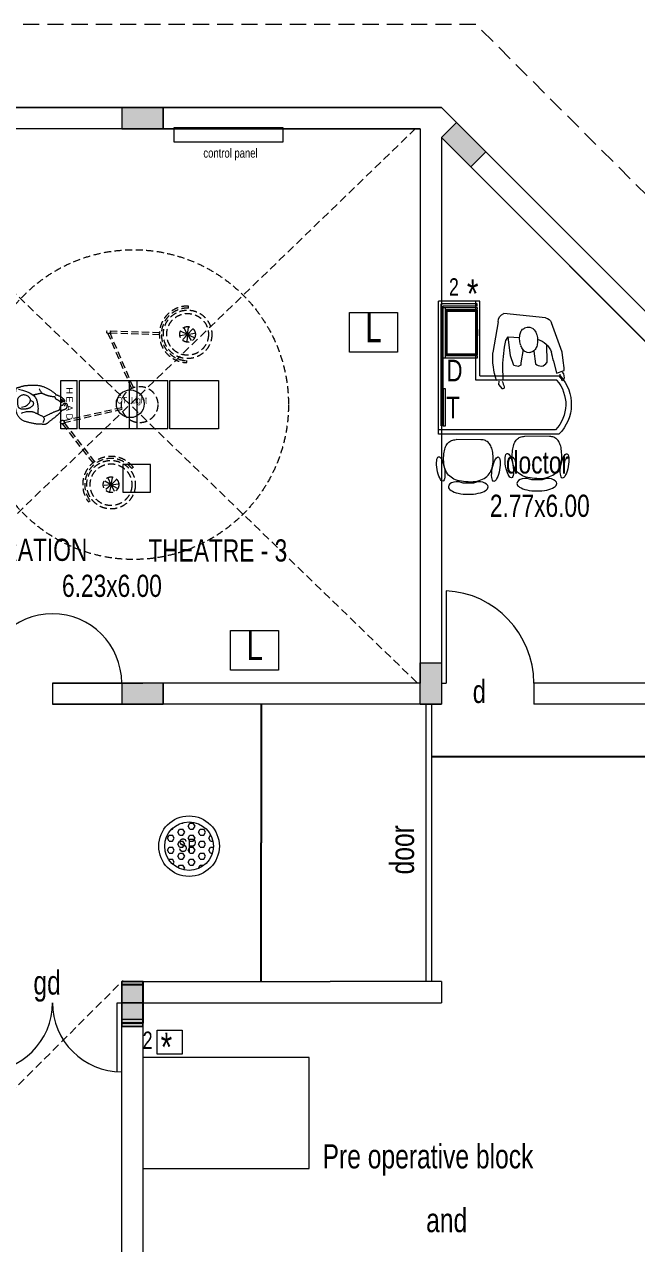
# Model space of a CAD drawing. Header units: metres. Extents: x 191982 to 427160, y -8904 to 80370.
# Drawn here: x 345496 to 352123, y 55204 to 68402 of the extents above; entities that cross this region are included whole.
import ezdxf

# ---------------------------------------------------------------- set-up
doc = ezdxf.new("R2010")
doc.units = ezdxf.units.M
doc.header["$LTSCALE"] = 700
doc.header["$MEASUREMENT"] = 0
doc.header["$PDMODE"] = 32
for name, pattern in [('ACAD_ISO03W100', [30, 12, -18]), ('DASHED2', [0.375, 0.25, -0.125]), ('HIDDEN2', [0.1875, 0.125, -0.0625])]:
    doc.linetypes.add(name, pattern=pattern)
doc.layers.get('0').update_dxf_attribs({"lineweight": 9})
doc.layers.get('Defpoints').update_dxf_attribs({"lineweight": 9})
for name, color, linetype, lineweight in [('elevations', 22, 'Continuous', 9), ('EQUIPMENT', 7, 'Continuous', 9), ('fur1', 7, 'Continuous', 9), ('FURNITURE', 7, 'Continuous', 9), ('MAIN GATE', 7, 'Continuous', 9), ('NEW PLANS', 7, 'Continuous', 9), ('PLAN', 7, 'Continuous', 9), ('TEXT', 7, 'Continuous', 9)]:
    doc.layers.add(name, color=color, linetype=linetype, lineweight=lineweight)
doc.styles.get("Standard").update_dxf_attribs({"font": 'swisscl.ttf'})
doc.dimstyles.get("Standard").update_dxf_attribs({"dimtxt": 0.23, "dimasz": 0.23, "dimexe": 0.05, "dimexo": 0.05, "dimgap": 0.06, "dimtad": 0, "dimzin": 0, "dimdsep": 46, "dimtxsty": 'Standard', "dimcen": 0, "dimse1": 1, "dimse2": 1, "dimadec": 0, "dimazin": 0, "dimtfac": 1, "dimtofl": 0, "dimtmove": 2, "dimatfit": 0, "dimfxl": 0.18, "dimtolj": 1, "dimtzin": 0, "dimarcsym": 0})

# ---------------------------------------------------------------- blocks, each defined once
blk = doc.blocks.new('*D59')
at = {"layer": 'Defpoints', "color": 0, "transparency": 16777216}
for p in [(349902, 60518), (356010, 60518), (356010, 60477)]:
    blk.add_point(p, dxfattribs=at)
at = {"layer": 'NEW PLANS', "color": 0, "lineweight": -2, "transparency": 16777216}
for p, q in [((349903, 60477), (352956, 60477)), ((356010, 60477), (352957, 60477))]:
    blk.add_line(p, q, dxfattribs=at)
at = {"layer": 'NEW PLANS', "color": 0, "transparency": 16777216}
for points in [[(349903, 60477), (349903, 60477), (349902, 60477)], [(356010, 60477), (356010, 60477), (356010, 60477)]]:
    blk.add_solid(points, dxfattribs=at)
at = {"layer": 'NEW PLANS', "color": 0, "transparency": 16777216, "insert": (352956, 60477), "char_height": 0.23, "attachment_point": 5}
blk.add_mtext('\\A1;6107.47', dxfattribs=at)
blk = doc.blocks.new('*D63')
at = {"layer": 'Defpoints', "color": 0, "transparency": 16777216}
for p in [(347891, 61042), (348058, 61042), (347891, 58042)]:
    blk.add_point(p, dxfattribs=at)
at = {"layer": 'NEW PLANS', "color": 0, "lineweight": -2, "transparency": 16777216}
for p, q in [((348058, 61041), (348058, 59542)), ((348058, 58042), (348058, 59541))]:
    blk.add_line(p, q, dxfattribs=at)
at = {"layer": 'NEW PLANS', "color": 0, "transparency": 16777216}
for points in [[(348058, 61041), (348058, 61041), (348058, 61042)], [(348058, 58042), (348058, 58042), (348058, 58042)]]:
    blk.add_solid(points, dxfattribs=at)
at = {"layer": 'NEW PLANS', "color": 0, "transparency": 16777216, "insert": (348058, 59542), "char_height": 0.23, "attachment_point": 5, "rotation": 90}
blk.add_mtext('\\A1;3000.00', dxfattribs=at)
blk = doc.blocks.new('ws')
at = {"layer": 'FURNITURE'}
for p, q in [((668705, 47927), (667265, 47927)), ((667265, 47477), (667265, 47927)), ((668659, 46660), (668659, 47927)), ((668705, 46621), (668705, 47927)), ((667295, 47508), (667295, 47897)), ((668613, 47897), (667295, 47897)), ((667318, 47508), (667318, 47874)), ((668613, 47874), (667318, 47874)), ((667333, 47874), (667333, 47506)), ((667881, 47874), (667333, 47874)), ((667881, 47851), (667333, 47851)), ((667356, 47851), (667356, 47506)), ((667363, 47844), (667363, 47506)), ((667851, 47843), (667363, 47844)), ((667376, 47844), (667375, 47506)), ((667839, 47831), (667376, 47831)), ((667838, 47506), (667839, 47843)), ((667851, 47506), (667851, 47843)), ((667858, 47506), (667858, 47851)), ((667881, 47506), (667881, 47874)), ((668213, 47874), (668613, 47874)), ((668213, 47851), (668213, 47874)), ((668613, 47851), (668213, 47851)), ((668613, 47874), (668613, 47897)), ((668613, 47874), (668613, 47851)), ((668121, 47523), (667265, 47523)), ((667375, 47518), (667838, 47518)), ((668121, 46646), (668121, 47523)), ((668075, 47477), (667265, 47477)), ((667318, 47508), (667295, 47508)), ((667333, 47506), (667356, 47506)), ((667363, 47506), (667851, 47506)), ((667642, 47499), (667572, 47499)), ((667858, 47506), (667881, 47506)), ((668075, 47477), (668075, 46606)), ((668393, 46487), (668371, 46487))]:
    blk.add_line(p, q, dxfattribs=at)
at = {"layer": 'FURNITURE', "ltscale": 12}
for p, q in [((668773, 47783, 375), (668769, 47772, 375)), ((668778, 47793, 375), (668773, 47783, 375)), ((668783, 47803, 375), (668778, 47793, 375)), ((668790, 47812, 375), (668783, 47803, 375)), ((668798, 47821, 375), (668790, 47812, 375)), ((668807, 47828, 375), (668798, 47821, 375)), ((668818, 47836, 375), (668807, 47828, 375)), ((668829, 47842, 375), (668818, 47836, 375)), ((668841, 47848, 375), (668829, 47842, 375)), ((668854, 47853, 375), (668841, 47848, 375)), ((668869, 47857, 375), (668854, 47853, 375)), ((668884, 47861, 375), (668869, 47857, 375)), ((668901, 47864, 375), (668884, 47861, 375)), ((668919, 47867, 375), (668901, 47864, 375)), ((668938, 47868, 375), (668919, 47867, 375)), ((668957, 47870, 375), (668938, 47868, 375)), ((668978, 47870, 375), (668957, 47870, 375)), ((669002, 47869, 375), (668978, 47870, 375)), ((669024, 47868, 375), (669002, 47869, 375)), ((669045, 47864, 375), (669024, 47868, 375)), ((669065, 47860, 375), (669045, 47864, 375)), ((669084, 47854, 375), (669065, 47860, 375)), ((669101, 47847, 375), (669084, 47854, 375)), ((669118, 47838, 375), (669101, 47847, 375)), ((669133, 47828, 375), (669118, 47838, 375)), ((669147, 47817, 375), (669133, 47828, 375)), ((669160, 47804, 375), (669147, 47817, 375)), ((669171, 47790, 375), (669160, 47804, 375)), ((669182, 47775, 375), (669171, 47790, 375)), ((668765, 47748, 375), (668764, 47735, 375)), ((668766, 47467, 375), (668764, 47735, 375)), ((668766, 47760, 375), (668765, 47748, 375)), ((668769, 47772, 375), (668766, 47760, 375)), ((669191, 47758, 375), (669182, 47775, 375)), ((669199, 47740, 375), (669191, 47758, 375)), ((669205, 47720, 375), (669199, 47740, 375)), ((669211, 47700, 375), (669205, 47720, 375)), ((669215, 47678, 375), (669211, 47700, 375)), ((669218, 47654, 375), (669215, 47678, 375)), ((669220, 47629, 375), (669218, 47654, 375)), ((669236, 47547, 375), (669236, 47659, 375)), ((669216, 47529, 375), (669212, 47507, 375)), ((669219, 47552, 375), (669216, 47529, 375)), ((669221, 47577, 375), (669219, 47552, 375)), ((669221, 47603, 375), (669220, 47629, 375)), ((669221, 47603, 375), (669221, 47577, 375)), ((668767, 47454, 375), (668766, 47467, 375)), ((668768, 47441, 375), (668767, 47454, 375)), ((668771, 47429, 375), (668768, 47441, 375)), ((668775, 47418, 375), (668771, 47429, 375)), ((668780, 47408, 375), (668775, 47418, 375)), ((668786, 47398, 375), (668780, 47408, 375)), ((668793, 47389, 375), (668786, 47398, 375)), ((668801, 47381, 375), (668793, 47389, 375)), ((669149, 47389, 375), (669135, 47377, 375)), ((669162, 47402, 375), (669149, 47389, 375)), ((669173, 47416, 375), (669162, 47402, 375)), ((669183, 47431, 375), (669173, 47416, 375)), ((669192, 47448, 375), (669183, 47431, 375)), ((669200, 47466, 375), (669192, 47448, 375)), ((669207, 47486, 375), (669200, 47466, 375)), ((669212, 47507, 375), (669207, 47486, 375)), ((668810, 47373, 375), (668801, 47381, 375)), ((668820, 47366, 375), (668810, 47373, 375)), ((668831, 47360, 375), (668820, 47366, 375)), ((668844, 47354, 375), (668831, 47360, 375)), ((668857, 47349, 375), (668844, 47354, 375)), ((668872, 47345, 375), (668857, 47349, 375)), ((668887, 47342, 375), (668872, 47345, 375)), ((668904, 47339, 375), (668887, 47342, 375)), ((668922, 47336, 375), (668904, 47339, 375)), ((668940, 47335, 375), (668922, 47336, 375)), ((668960, 47334, 375), (668940, 47335, 375)), ((668981, 47334, 375), (668960, 47334, 375)), ((669005, 47334, 375), (668981, 47334, 375)), ((669027, 47337, 375), (669005, 47334, 375)), ((669048, 47340, 375), (669027, 47337, 375)), ((669068, 47345, 375), (669048, 47340, 375)), ((669087, 47351, 375), (669068, 47345, 375)), ((669104, 47358, 375), (669087, 47351, 375)), ((669120, 47367, 375), (669104, 47358, 375)), ((669135, 47377, 375), (669120, 47367, 375)), ((668848, 47119, 375), (668833, 47115, 375)), ((668865, 47122, 375), (668848, 47119, 375)), ((668883, 47124, 375), (668865, 47122, 375)), ((668901, 47126, 375), (668883, 47124, 375)), ((668921, 47127, 375), (668901, 47126, 375)), ((668942, 47128, 375), (668921, 47127, 375)), ((668966, 47127, 375), (668942, 47128, 375)), ((668988, 47125, 375), (668966, 47127, 375)), ((669009, 47122, 375), (668988, 47125, 375)), ((669029, 47117, 375), (669009, 47122, 375)), ((669048, 47112, 375), (669029, 47117, 375)), ((668729, 47006, 375), (668728, 46992, 375)), ((668730, 46724, 375), (668728, 46992, 375)), ((668730, 47018, 375), (668729, 47006, 375)), ((668733, 47030, 375), (668730, 47018, 375)), ((668737, 47041, 375), (668733, 47030, 375)), ((668742, 47051, 375), (668737, 47041, 375)), ((668747, 47061, 375), (668742, 47051, 375)), ((668754, 47070, 375), (668747, 47061, 375)), ((668762, 47078, 375), (668754, 47070, 375)), ((668771, 47086, 375), (668762, 47078, 375)), ((668782, 47093, 375), (668771, 47086, 375)), ((668793, 47100, 375), (668782, 47093, 375)), ((668805, 47105, 375), (668793, 47100, 375)), ((668818, 47111, 375), (668805, 47105, 375)), ((668833, 47115, 375), (668818, 47111, 375)), ((669065, 47104, 375), (669048, 47112, 375)), ((669082, 47096, 375), (669065, 47104, 375)), ((669097, 47086, 375), (669082, 47096, 375)), ((669111, 47074, 375), (669097, 47086, 375)), ((669124, 47062, 375), (669111, 47074, 375)), ((669135, 47048, 375), (669124, 47062, 375)), ((669145, 47032, 375), (669135, 47048, 375)), ((669155, 47016, 375), (669145, 47032, 375)), ((669163, 46997, 375), (669155, 47016, 375)), ((669169, 46978, 375), (669163, 46997, 375)), ((669175, 46957, 375), (669169, 46978, 375)), ((669179, 46935, 375), (669175, 46957, 375)), ((669182, 46912, 375), (669179, 46935, 375)), ((669184, 46887, 375), (669182, 46912, 375)), ((669185, 46861, 375), (669184, 46887, 375)), ((669185, 46861, 375), (669185, 46835, 375)), ((669200, 46805, 375), (669200, 46917, 375)), ((668731, 46711, 375), (668730, 46724, 375)), ((669164, 46724, 375), (669156, 46706, 375)), ((669171, 46743, 375), (669164, 46724, 375)), ((669176, 46764, 375), (669171, 46743, 375)), ((669180, 46786, 375), (669176, 46764, 375)), ((669183, 46810, 375), (669180, 46786, 375)), ((669185, 46835, 375), (669183, 46810, 375)), ((668732, 46699, 375), (668731, 46711, 375)), ((668735, 46687, 375), (668732, 46699, 375)), ((668739, 46676, 375), (668735, 46687, 375)), ((668744, 46666, 375), (668739, 46676, 375)), ((668750, 46656, 375), (668744, 46666, 375)), ((668757, 46647, 375), (668750, 46656, 375)), ((668765, 46639, 375), (668757, 46647, 375)), ((668774, 46631, 375), (668765, 46639, 375)), ((668784, 46624, 375), (668774, 46631, 375)), ((668795, 46618, 375), (668784, 46624, 375)), ((668808, 46612, 375), (668795, 46618, 375)), ((668821, 46607, 375), (668808, 46612, 375)), ((668836, 46603, 375), (668821, 46607, 375)), ((668851, 46599, 375), (668836, 46603, 375)), ((668868, 46596, 375), (668851, 46599, 375)), ((668886, 46594, 375), (668868, 46596, 375)), ((668904, 46593, 375), (668886, 46594, 375)), ((668924, 46592, 375), (668904, 46593, 375)), ((668945, 46591, 375), (668924, 46592, 375)), ((668969, 46592, 375), (668945, 46591, 375)), ((668991, 46594, 375), (668969, 46592, 375)), ((669012, 46598, 375), (668991, 46594, 375)), ((669032, 46603, 375), (669012, 46598, 375)), ((669051, 46609, 375), (669032, 46603, 375)), ((669068, 46616, 375), (669051, 46609, 375)), ((669084, 46625, 375), (669068, 46616, 375)), ((669099, 46635, 375), (669084, 46625, 375)), ((669113, 46647, 375), (669099, 46635, 375)), ((669126, 46659, 375), (669113, 46647, 375)), ((669137, 46674, 375), (669126, 46659, 375)), ((669147, 46689, 375), (669137, 46674, 375)), ((669156, 46706, 375), (669147, 46689, 375))]:
    blk.add_line(p, q, dxfattribs=at)
at = {"layer": 'FURNITURE', "color": 8}
for p, q in [((667488, 47281), (667822, 47337)), ((668122, 47297), (668116, 47226)), ((668131, 47273), (668168, 47277)), ((668168, 47277), (668214, 47237)), ((667446, 46768), (667399, 47219)), ((667692, 47198), (667652, 47171)), ((667858, 47147), (667652, 47171)), ((667652, 47171), (667658, 47047)), ((667962, 47110), (667858, 47147)), ((668116, 47226), (667970, 47229)), ((667552, 46966), (667559, 46995)), ((667790, 47009), (667932, 47033)), ((667932, 47033), (667959, 47034)), ((667959, 47034), (667971, 47065)), ((667971, 47065), (667962, 47110)), ((667552, 46933), (667552, 46966)), ((667566, 46899), (667552, 46933)), ((667805, 46895), (667942, 46875)), ((667819, 46966), (667821, 46937)), ((667923, 46751), (667738, 46753)), ((667931, 46754), (667923, 46751)), ((667699, 46631), (667500, 46702)), ((667818, 46586), (667699, 46631)), ((667910, 46680), (668044, 46647)), ((668044, 46647), (668016, 46564)), ((668078, 46608), (668056, 46609)), ((667906, 46575), (667818, 46586)), ((668016, 46564), (668016, 46564)), ((668016, 46564), (668016, 46564))]:
    blk.add_line(p, q, dxfattribs=at)
at = {"layer": 'FURNITURE'}
for radius, start, end in [(455, 227.5843, 315.0769), (395, 228.6026, 314.4206)]:
    blk.add_arc((668382, 46943), radius, start, end, dxfattribs=at)
at = {"layer": 'FURNITURE', "ltscale": 12, "extrusion": (0, 0, -1)}
for centre, major_axis, ratio, start_param, end_param in [((669081, 47901, 0), (-132, 23), 0.3, -1.570796, 4.712389), ((669274, 47724, 0), (-0.5, 93.9), 0.571429, 3.95137, 6.283186), ((669275, 47603, 0), (-1, 215), 0.375, 0, 3.141593), ((669275, 47483, 0), (-0.5, 93.9), 0.571429, 3.141592, 5.473402), ((669084, 47304, 0), (132, 24), 0.3, 4.712389, 10.995574), ((669045, 47159, 0), (-132, 23), 0.3, -1.570796, 4.712389), ((669238, 46982, 0), (-0.5, 93.9), 0.571429, 3.95137, 6.283186), ((669239, 46861, 0), (-1, 215), 0.375, 0, 3.141593), ((669239, 46740, 0), (-0.5, 93.9), 0.571429, 3.141592, 5.473402), ((669048, 46561, 0), (132, 24), 0.3, 4.712389, 10.995574)]:
    blk.add_ellipse(centre, major_axis=major_axis, ratio=ratio, start_param=start_param, end_param=end_param, dxfattribs=at)
at = {"layer": 'FURNITURE', "color": 8}
for centre, major_axis, ratio, start_param, end_param in [((667490, 47185), (95.7, -12.3), 1, 1.719618, 2.907669), ((667891, 46701), (686, -91), 0.919648, 1.350379, 1.791214), ((667971, 45939), (1363, 149), 0.939866, 1.46862, 1.672973), ((668598, 48448), (1287, -174), 1, 4.47917, 4.53015), ((668199, 47229), (2.8, 16.1), 1, 2.999443, 5.387528), ((667629, 46966), (13.3, 75.6), 1, 0.753992, 1.348649), ((667659, 46885), (28, 160), 1, 0.348288, 0.635012), ((667669, 46829), (215, -38), 1, 1.651056, 1.920034), ((667669, 46829), (38, 215), 1, -0.188719, 0.08026), ((667692, 46887), (27, 154), 1, -0.506934, -0.188719), ((667750, 46951), (69.6, -12.3), 1, 0.389868, 1.134958), ((667650, 46970), (108, -19), 1, 4.018348, 4.557921), ((667692, 47071), (38, 215), 1, 2.952874, 3.221852), ((667692, 47071), (38, 215), 1, 3.221852, 3.490831), ((667703, 47010), (27, 154), 1, 3.490831, 3.809046), ((667753, 46928), (59.8, -10.5), 1, 5.290249, 6.09033), ((667741, 46947), (14, 79.4), 1, 4.347655, 4.762279), ((667527, 46780), (81, -14.3), 1, 3.456142, 4.546182), ((667899, 46920), (230, -31), 1, 3.571543, 4.480193), ((666219, 39982), (978, 6839), 1, -0.105221, -0.091082), ((668085, 46602), (1.66, 9.45), 1, -1.145356, 1.069697), ((668113, 46610), (3.3, 18.9), 1, 1.996237, 3.283887), ((668118, 46580), (11.7, -2.1), 1, 0.741246, 2.194457), ((667275, 39296), (972, 7241), 1, 0.031824, 0.046996), ((668087, 46646), (78.6, -13.8), 1, 4.14765, 5.268631), ((668111, 46587), (16.5, -2.9), 1, 5.268631, 6.380468)]:
    blk.add_ellipse(centre, major_axis=major_axis, ratio=ratio, start_param=start_param, end_param=end_param, dxfattribs=at)
at = {"layer": 'FURNITURE', "color": 8, "extrusion": (0, 0, -1)}
blk.add_ellipse((667893, 46818), major_axis=(73.4, -12.9), ratio=1, start_param=-1.028066, end_param=0.867547, dxfattribs=at)
blk = doc.blocks.new('SurgBedMet2')
at = {"layer": 'EQUIPMENT', "linetype": 'HIDDEN2'}
for p, q in [((-869, 791), (-965, 803)), ((-869, 791), (-953, 745)), ((-869, 791), (-939, 857)), ((-869, 791), (-910, 704)), ((-869, 791), (-887, 886)), ((-869, 791), (-828, 879)), ((-869, 791), (-785, 838)), ((-869, 791), (-798, 726)), ((-869, 791), (-851, 697)), ((-869, 791), (-773, 780)), ((-912, -167), (-893, 442)), ((-887, -168), (-868, 441)), ((-211, 121), (-887, -168)), ((-202, 98), (-877, -191)), ((38, -24), (201, -741)), ((62, -18), (225, -735)), ((991, -156), (896, -138)), ((991, -156), (925, -86)), ((991, -156), (979, -60)), ((991, -156), (1038, -72)), ((991, -156), (1078, -115)), ((991, -156), (903, -197)), ((991, -156), (944, -241)), ((991, -156), (1003, -252)), ((991, -156), (1057, -227)), ((991, -156), (1086, -175)), ((225, -735), (707, -361)), ((241, -755), (722, -381))]:
    blk.add_line(p, q, dxfattribs=at)
at = {"layer": 'EQUIPMENT'}
for p, q in [((300, 573), (-300, 573)), ((300, 548), (-300, 548)), ((300, 168), (-300, 168)), ((300, 72), (-300, 72)), ((300, -548), (-300, -548)), ((300, -573), (-300, -573))]:
    blk.add_line(p, q, dxfattribs=at)
for points in [[(-300, 573), (-300, 1173), (300, 1173), (300, 573)], [(-300, -548), (-300, 548)], [(300, 548), (300, -548)], [(300, -573), (300, -777), (-300, -777), (-300, -573)], [(-16, -720), (-16, -716), (-16, -713), (-16, -710), (-15, -708), (-14, -707), (-12, -705), (-10, -704), (-9, -703), (-7, -702), (-5, -701), (-3, -701), (-1, -700), (1, -700), (3, -700), (5, -700), (7, -700), (10, -700), (12, -700), (15, -700), (18, -701), (21, -701), (24, -702), (28, -702), (31, -703), (34, -704), (37, -705), (40, -707), (43, -708), (46, -710), (49, -711), (51, -712), (53, -714), (54, -715), (56, -717), (57, -718), (58, -720), (58, -722), (59, -724), (60, -727), (61, -729), (62, -733), (63, -736), (64, -740), (66, -744), (67, -748), (68, -752), (70, -755), (71, -758), (72, -761), (73, -763), (74, -765), (75, -767), (76, -768), (77, -769), (78, -770), (79, -771), (80, -772), (82, -773), (84, -774), (86, -775), (89, -777), (93, -780), (97, -784), (102, -788), (108, -794), (114, -801), (121, -808), (128, -816), (135, -824), (143, -833), (150, -841), (156, -849), (162, -856), (168, -863), (173, -870), (178, -877), (182, -883), (187, -889), (191, -895), (196, -901), (201, -908), (206, -914), (211, -920), (215, -926), (220, -931), (225, -937), (229, -942), (232, -946), (235, -950), (238, -954), (240, -957), (242, -960), (243, -963), (244, -966), (245, -969), (246, -972), (246, -976), (246, -980), (246, -984), (245, -989), (245, -994), (245, -998), (245, -1003), (244, -1008), (244, -1013), (244, -1018), (244, -1022), (244, -1027), (244, -1032), (244, -1036), (244, -1041), (244, -1046), (244, -1050), (244, -1055), (243, -1060), (243, -1066), (242, -1072), (241, -1078), (240, -1085), (238, -1093), (237, -1101), (235, -1110), (233, -1120), (231, -1130), (229, -1140), (227, -1151), (224, -1162), (222, -1172), (219, -1183), (217, -1193), (214, -1203), (211, -1213), (208, -1222), (204, -1231), (200, -1240), (196, -1249), (191, -1257), (186, -1265), (180, -1272), (173, -1279), (167, -1286), (159, -1292), (152, -1298), (144, -1303), (136, -1308), (128, -1312), (119, -1316), (111, -1320), (102, -1323), (94, -1325), (85, -1328), (76, -1330), (68, -1331), (60, -1333), (52, -1334), (44, -1336), (35, -1337), (27, -1338), (19, -1338), (10, -1339), (2, -1340), (-7, -1340), (-16, -1341), (-25, -1341), (-34, -1341), (-43, -1341), (-52, -1342), (-60, -1342), (-69, -1342), (-77, -1341), (-85, -1341), (-93, -1341), (-101, -1341), (-109, -1340), (-117, -1340), (-125, -1339), (-133, -1338), (-141, -1338), (-149, -1337), (-156, -1336), (-163, -1335), (-170, -1334), (-176, -1333), (-181, -1333), (-186, -1332), (-190, -1331), (-193, -1330), (-196, -1329), (-198, -1329), (-200, -1328), (-202, -1326), (-204, -1325), (-205, -1324), (-206, -1322), (-207, -1321), (-208, -1319), (-209, -1317), (-210, -1315), (-211, -1313), (-211, -1311), (-212, -1308), (-212, -1306), (-212, -1303), (-213, -1300), (-214, -1297), (-214, -1293), (-215, -1289), (-217, -1284), (-219, -1278), (-221, -1272), (-223, -1266), (-226, -1259), (-228, -1252), (-230, -1244), (-232, -1237), (-234, -1229), (-236, -1221), (-237, -1213), (-237, -1205), (-238, -1197), (-238, -1189), (-239, -1180), (-239, -1170), (-239, -1161), (-240, -1150), (-240, -1140), (-240, -1129), (-241, -1118), (-241, -1106), (-241, -1095), (-241, -1085), (-240, -1074), (-239, -1064), (-238, -1055), (-237, -1046), (-235, -1037), (-233, -1028), (-231, -1020), (-228, -1011), (-225, -1003), (-222, -994), (-218, -985), (-215, -977), (-211, -968), (-207, -959), (-203, -951), (-199, -943), (-194, -935), (-190, -927), (-186, -919), (-182, -912), (-177, -905), (-173, -897), (-168, -890), (-164, -883), (-159, -876), (-154, -869), (-148, -862), (-143, -855), (-137, -849), (-131, -843), (-125, -839), (-118, -837), (-112, -836)], [(-122, -833), (-120, -828), (-118, -822), (-115, -816), (-113, -809), (-110, -803), (-107, -796), (-104, -790), (-102, -784), (-99, -779), (-96, -774), (-94, -771), (-91, -767), (-89, -764), (-86, -761), (-84, -759), (-81, -756), (-79, -754), (-77, -751), (-75, -749), (-73, -747), (-71, -745), (-69, -743), (-67, -741), (-65, -739), (-63, -738), (-61, -736), (-59, -735), (-57, -734), (-56, -733), (-54, -732), (-52, -732), (-51, -731), (-49, -731), (-48, -730), (-47, -730), (-46, -730), (-45, -730), (-44, -730), (-43, -730), (-42, -731), (-41, -731), (-40, -732), (-39, -732), (-38, -733), (-37, -733), (-36, -734), (-36, -735), (-35, -736), (-35, -736), (-35, -737), (-34, -738), (-34, -739), (-34, -740), (-35, -740), (-35, -741), (-36, -742), (-36, -742), (-37, -742), (-38, -743), (-39, -743), (-40, -743), (-41, -743), (-42, -743), (-43, -744), (-44, -744), (-44, -744), (-45, -745), (-46, -746), (-46, -746), (-47, -747), (-47, -748), (-48, -749), (-48, -750), (-49, -751), (-50, -752), (-51, -753), (-52, -754), (-53, -756), (-53, -757), (-54, -758), (-55, -759), (-56, -760), (-56, -761), (-57, -762), (-58, -763), (-58, -764), (-59, -765), (-59, -765), (-59, -766), (-60, -766), (-60, -767), (-60, -767), (-60, -768), (-60, -769), (-60, -770), (-61, -770), (-61, -771), (-61, -773), (-62, -774), (-62, -775), (-62, -776), (-62, -777), (-62, -777), (-61, -777), (-60, -777), (-59, -777), (-57, -776), (-56, -775), (-54, -774), (-52, -772), (-50, -771), (-49, -770), (-47, -768), (-46, -767), (-44, -766), (-43, -765), (-42, -764), (-41, -763), (-40, -763), (-39, -762), (-38, -762), (-36, -761), (-35, -761), (-34, -761), (-33, -761), (-32, -762), (-31, -762), (-30, -763), (-29, -763), (-29, -764), (-28, -765), (-28, -766), (-28, -767), (-27, -769), (-27, -770), (-27, -771), (-28, -773), (-28, -774), (-28, -775), (-29, -776), (-30, -778), (-30, -779), (-31, -780), (-31, -781), (-32, -782), (-33, -783), (-33, -783), (-34, -784), (-35, -785), (-36, -786), (-37, -787), (-38, -788), (-39, -790), (-40, -791), (-42, -793), (-43, -795), (-45, -797), (-46, -799), (-48, -801), (-49, -804), (-51, -806), (-52, -809), (-53, -811), (-55, -814), (-56, -816), (-57, -819), (-58, -821), (-59, -824), (-61, -826), (-62, -828), (-63, -830), (-64, -832), (-66, -833), (-67, -835), (-69, -837), (-72, -838), (-74, -840), (-77, -841), (-80, -843), (-84, -845), (-87, -847), (-91, -850), (-95, -853), (-99, -857)], [(153, -994), (150, -988), (147, -980), (144, -972), (140, -964), (136, -955), (132, -945), (127, -936), (123, -928), (119, -919), (115, -912), (111, -904), (107, -897), (104, -890), (101, -883), (97, -876), (94, -869), (91, -862), (88, -855), (86, -848), (83, -840), (80, -833), (78, -827), (76, -821), (74, -815), (72, -810), (70, -806), (69, -803), (67, -800), (66, -797), (64, -795), (63, -793), (61, -792), (59, -791), (58, -790), (56, -789), (54, -788), (52, -788), (50, -787), (49, -787), (47, -787), (45, -786), (43, -786), (42, -786), (40, -785), (38, -785), (37, -785), (35, -785), (33, -784), (32, -784), (30, -784), (29, -783), (27, -783), (25, -782), (24, -782), (22, -781), (21, -780), (19, -779), (18, -778), (17, -777), (15, -776), (14, -775), (13, -773), (12, -772), (11, -770), (11, -769), (10, -767), (9, -765), (9, -764), (8, -762), (8, -760), (7, -759), (7, -757), (7, -756), (6, -754), (5, -753), (5, -752), (4, -751), (3, -750), (2, -749), (1, -748), (-1, -747), (-2, -746), (-4, -745), (-6, -744), (-7, -743), (-9, -742), (-10, -741), (-12, -739), (-13, -738), (-15, -737), (-16, -735), (-17, -734), (-17, -732), (-18, -731), (-18, -730), (-18, -728), (-18, -727), (-18, -726), (-17, -725), (-16, -724), (-15, -723), (-13, -723), (-11, -723), (-9, -723), (-6, -724), (-3, -725), (1, -726), (5, -727), (9, -729), (12, -730), (16, -731), (20, -732)], [(-94, -849), (-95, -865), (-97, -878), (-99, -889), (-100, -897), (-102, -904), (-103, -910), (-104, -915), (-105, -919), (-106, -924), (-107, -928), (-108, -931), (-109, -935), (-110, -939), (-111, -942), (-112, -945), (-112, -948), (-113, -951), (-115, -954), (-116, -957), (-117, -960), (-118, -962), (-119, -965), (-120, -968), (-122, -970), (-123, -973), (-124, -975), (-125, -978), (-126, -981), (-127, -983), (-128, -986), (-129, -988), (-130, -991), (-131, -994), (-132, -996), (-133, -999), (-135, -1002), (-137, -1004), (-139, -1007), (-142, -1011), (-146, -1014), (-150, -1018), (-156, -1021), (-161, -1025), (-168, -1029), (-175, -1033), (-182, -1036), (-189, -1040), (-197, -1043)], [(-140, -1012), (-139, -1022), (-138, -1030), (-137, -1037), (-135, -1044), (-134, -1049), (-133, -1054), (-132, -1059), (-130, -1063), (-129, -1067), (-128, -1071), (-127, -1075), (-126, -1078), (-125, -1082), (-124, -1085), (-124, -1088), (-123, -1091), (-123, -1094), (-122, -1096), (-122, -1098), (-121, -1101), (-121, -1104), (-120, -1107), (-119, -1111), (-117, -1115)], [(106, -1265), (99, -1247), (94, -1231), (90, -1216), (87, -1202), (86, -1189), (85, -1178), (85, -1167), (85, -1158), (85, -1149), (86, -1141), (87, -1133), (89, -1126), (90, -1120), (92, -1113), (94, -1107), (97, -1100), (100, -1093), (104, -1086), (107, -1079), (111, -1072), (115, -1065), (119, -1057), (123, -1050), (126, -1042), (129, -1034), (133, -1026), (136, -1019), (139, -1012), (143, -1005), (147, -999), (152, -994), (158, -990), (165, -987), (172, -985), (180, -985), (189, -985), (198, -987), (207, -991), (216, -995), (225, -1001)], [(-192, -1301), (-178, -1253), (-165, -1214), (-152, -1182), (-140, -1156), (-129, -1136), (-118, -1120), (-108, -1108), (-97, -1099), (-87, -1091), (-77, -1085), (-67, -1080), (-57, -1076), (-47, -1073), (-37, -1070), (-27, -1068), (-16, -1066), (-6, -1064), (5, -1062), (18, -1061), (32, -1060), (48, -1059), (67, -1060), (88, -1061), (114, -1063)], [(33, -1262), (29, -1246), (24, -1230), (18, -1216), (11, -1203), (4, -1191), (-4, -1181), (-12, -1173), (-20, -1166), (-29, -1161), (-37, -1157), (-46, -1155), (-54, -1154), (-63, -1154), (-71, -1156), (-78, -1160), (-86, -1165), (-93, -1171), (-99, -1177), (-104, -1185), (-109, -1194), (-113, -1203), (-116, -1212), (-118, -1222), (-119, -1231), (-119, -1241), (-117, -1250), (-115, -1258), (-111, -1266), (-108, -1274), (-104, -1281), (-99, -1287), (-95, -1293), (-90, -1297), (-86, -1301), (-82, -1305), (-77, -1307), (-72, -1310), (-66, -1311), (-60, -1312), (-53, -1313), (-45, -1314), (-37, -1314), (-28, -1314), (-19, -1313), (-10, -1313), (-1, -1311), (7, -1310), (15, -1308), (21, -1307), (27, -1304), (32, -1302), (36, -1299), (39, -1296), (42, -1292), (44, -1288), (46, -1284), (48, -1279), (50, -1274), (51, -1269), (52, -1263), (53, -1257), (53, -1250), (54, -1244), (54, -1237), (53, -1229), (53, -1222), (52, -1215), (51, -1207), (50, -1200), (49, -1194), (48, -1187), (46, -1181), (45, -1176), (44, -1172), (42, -1167), (41, -1163), (39, -1159), (37, -1156), (34, -1152), (32, -1147), (29, -1143), (25, -1138), (21, -1133), (17, -1129), (12, -1124), (7, -1121), (2, -1117), (-3, -1115), (-9, -1114), (-15, -1113), (-21, -1114), (-27, -1117), (-33, -1121), (-38, -1127), (-43, -1136), (-47, -1146)]]:
    blk.add_lwpolyline(points, dxfattribs=at)
at = {"layer": 'EQUIPMENT', "linetype": 'HIDDEN2'}
for points in [[(-1219, 803, 1), (-519, 780), (-544, 781, -1), (-1194, 802)], [(1206, -433, -1), (776, 120), (792, 100, 1), (1190, -413)]]:
    blk.add_lwpolyline(points, format="xyb", close=True, dxfattribs=at)
for centre, radius in [((0, 123), 1916), ((-869, 791), 300), ((-869, 791), 258), ((-869, 791), 96.5), ((0, 198), 225), ((991, -156), 300), ((991, -156), 258), ((991, -156), 96.5), ((-900, -187), 23.1)]:
    blk.add_circle(centre, radius, dxfattribs=at)
at = {"layer": 'EQUIPMENT', "linetype": 'ACAD_ISO03W100', "ltscale": 0.06}
blk.add_circle((217, -757), 23.1, dxfattribs=at)
at = {"layer": 'EQUIPMENT', "insert": (-213, -630), "char_height": 80, "width": 7225, "attachment_point": 1}
blk.add_mtext('{\\fARIAL|b0|i0|c0|p34;H E A D }', dxfattribs=at)
blk = doc.blocks.new('DAS')
at = {"layer": 'MAIN GATE'}
h = blk.add_hatch(dxfattribs=at)
h.set_pattern_fill('HEX', color=1, scale=0.3, style=0)
h.paths.add_polyline_path([(-3163.779, -2.2, 1), (-3163.253, -2.2, 1)])
at = {"layer": 'MAIN GATE', "color": 5}
for radius in [0.328, 0.263]:
    blk.add_circle((-3163.516, -2.2), radius, dxfattribs=at)
at = {"layer": 'NEW PLANS', "color": 7}
blk.add_text('SP', height=0.144, dxfattribs=at).set_placement((-3163.631, -2.262))

msp = doc.modelspace()

# ---------------------------------------------------------------- hatches: boundary and pattern name
at = {"layer": 'elevations'}
msp.add_hatch(color=256, dxfattribs=at).paths.add_polyline_path([(350328.102, 66858.225), (350490.736, 67020.86), (350172.538, 67339.058), (350009.904, 67176.423)])
at = {"layer": 'NEW PLANS'}
for points in [[(346779.904, 67271.692), (346779.904, 67501.692), (346549.904, 67501.692), (346549.904, 67271.692)], [(346779.904, 67271.692), (346999.904, 67271.692), (346999.904, 67501.692), (346779.904, 67501.692)], [(350328.102, 66858.225), (350490.736, 67020.86), (350172.538, 67339.058), (350009.904, 67176.423)], [(349779.904, 61041.692), (350009.904, 61041.692), (350009.904, 61491.692), (349779.904, 61491.692)], [(346779.904, 61041.692), (346779.904, 61271.692), (346549.904, 61271.692), (346549.904, 61041.692)], [(346779.904, 61041.692), (346999.904, 61041.692), (346999.904, 61271.692), (346779.904, 61271.692)], [(346779.904, 57811.863), (346549.904, 57811.863), (346549.904, 58041.863), (346779.904, 58041.863)], [(346779.904, 57811.863), (346549.904, 57811.863), (346549.904, 58041.863), (346779.904, 58041.863)], [(346779.904, 57811.863), (346549.904, 57811.863), (346549.904, 58041.863), (346779.904, 58041.863)], [(346779.904, 57811.863), (346549.904, 57811.863), (346549.904, 58041.863), (346779.904, 58041.863)], [(346779.904, 57821.863), (346779.904, 58041.863), (346549.904, 58041.863), (346549.904, 57821.863)], [(346779.904, 57821.863), (346779.904, 58041.863), (346549.904, 58041.863), (346549.904, 57821.863)], [(346779.904, 57811.863), (346549.904, 57811.863), (346549.904, 58041.863), (346779.904, 58041.863)], [(346779.904, 57811.863), (346549.904, 57811.863), (346549.904, 58041.863), (346779.904, 58041.863)], [(346779.904, 57811.863), (346549.904, 57811.863), (346549.904, 58041.863), (346779.904, 58041.863)], [(346779.904, 57821.863), (346779.904, 58041.863), (346549.904, 58041.863), (346549.904, 57821.863)], [(346779.904, 57821.863), (346779.904, 58041.863), (346549.904, 58041.863), (346549.904, 57821.863)], [(346779.904, 57811.863), (346549.904, 57811.863), (346549.904, 58041.863), (346779.904, 58041.863)], [(346779.904, 57811.863), (346549.904, 57811.863), (346549.904, 58041.863), (346779.904, 58041.863)], [(346779.904, 57821.863), (346779.904, 58041.863), (346549.904, 58041.863), (346549.904, 57821.863)], [(346779.904, 57821.863), (346779.904, 58041.863), (346549.904, 58041.863), (346549.904, 57821.863)], [(346549.904, 57821.692), (346549.904, 58041.692), (346779.904, 58041.692), (346779.904, 57821.692)], [(346549.904, 57811.692), (346779.904, 57811.692), (346779.904, 58041.692), (346549.904, 58041.692)], [(346549.904, 57772.093), (346779.904, 57772.093), (346779.904, 58002.093), (346549.904, 58002.093)], [(346551.365, 57811.692), (346781.365, 57811.692), (346781.365, 58041.692), (346551.365, 58041.692)], [(346551.365, 57811.692), (346781.365, 57811.692), (346781.365, 58041.692), (346551.365, 58041.692)], [(346551.365, 57811.692), (346781.365, 57811.692), (346781.365, 58041.692), (346551.365, 58041.692)], [(346551.365, 57821.692), (346551.365, 58041.692), (346781.365, 58041.692), (346781.365, 57821.692)], [(346551.365, 57821.692), (346551.365, 58041.692), (346781.365, 58041.692), (346781.365, 57821.692)], [(346551.365, 57811.692), (346781.365, 57811.692), (346781.365, 58041.692), (346551.365, 58041.692)], [(346551.365, 58031.692), (346551.365, 57811.692), (346781.365, 57811.692), (346781.365, 58031.692)], [(346551.365, 58002.093), (346779.904, 58002.093), (346779.904, 57811.692), (346781.365, 57811.692), (346781.365, 58031.692), (346551.365, 58031.692)], [(346779.904, 57861.462), (346549.904, 57861.462), (346549.904, 57631.462), (346779.904, 57631.462)], [(346779.904, 57861.462), (346549.904, 57861.462), (346549.904, 57631.462), (346779.904, 57631.462)], [(346779.904, 57861.462), (346549.904, 57861.462), (346549.904, 57631.462), (346779.904, 57631.462)], [(346779.904, 57861.462), (346549.904, 57861.462), (346549.904, 57631.462), (346779.904, 57631.462)], [(346779.904, 57861.462), (346549.904, 57861.462), (346549.904, 57631.462), (346779.904, 57631.462)], [(346551.365, 57761.692), (346551.365, 57861.462), (346549.904, 57861.462), (346549.904, 57631.462), (346779.904, 57631.462), (346779.904, 57761.692)], [(346779.904, 57631.462), (346549.904, 57631.462), (346549.904, 57851.462), (346779.904, 57851.462)], [(346779.904, 57631.462), (346549.904, 57631.462), (346549.904, 57851.462), (346779.904, 57851.462)], [(346779.904, 57631.462), (346549.904, 57631.462), (346549.904, 57851.462), (346779.904, 57851.462)], [(346779.904, 57631.462), (346549.904, 57631.462), (346549.904, 57851.462), (346779.904, 57851.462)], [(346779.904, 57631.462), (346549.904, 57631.462), (346549.904, 57851.462), (346779.904, 57851.462)], [(346779.904, 57631.462), (346549.904, 57631.462), (346549.904, 57851.462), (346779.904, 57851.462)], [(346779.904, 57631.462), (346549.904, 57631.462), (346549.904, 57851.462), (346779.904, 57851.462)], [(346779.904, 57631.462), (346549.904, 57631.462), (346549.904, 57851.462), (346779.904, 57851.462)], [(346779.904, 57631.462), (346549.904, 57631.462), (346549.904, 57851.462), (346779.904, 57851.462)], [(346779.904, 57821.863), (346549.904, 57821.863), (346549.904, 57591.863), (346779.904, 57591.863)], [(346779.904, 57821.863), (346549.904, 57821.863), (346549.904, 57591.863), (346779.904, 57591.863)], [(346779.904, 57821.863), (346549.904, 57821.863), (346549.904, 57591.863), (346779.904, 57591.863)], [(346779.904, 57821.863), (346549.904, 57821.863), (346549.904, 57591.863), (346779.904, 57591.863)], [(346779.904, 57821.863), (346549.904, 57821.863), (346549.904, 57591.863), (346779.904, 57591.863)], [(346779.904, 57821.863), (346549.904, 57821.863), (346549.904, 57591.863), (346779.904, 57591.863)], [(346549.904, 57821.692), (346779.904, 57821.692), (346779.904, 57591.692), (346549.904, 57591.692)], [(346779.904, 57591.863), (346549.904, 57591.863), (346549.904, 57811.863), (346779.904, 57811.863)], [(346779.904, 57591.863), (346549.904, 57591.863), (346549.904, 57811.863), (346779.904, 57811.863)], [(346779.904, 57591.863), (346549.904, 57591.863), (346549.904, 57811.863), (346779.904, 57811.863)], [(346779.904, 57591.863), (346549.904, 57591.863), (346549.904, 57811.863), (346779.904, 57811.863)], [(346779.904, 57591.863), (346549.904, 57591.863), (346549.904, 57811.863), (346779.904, 57811.863)], [(346779.904, 57591.863), (346549.904, 57591.863), (346549.904, 57811.863), (346779.904, 57811.863)], [(346779.904, 57591.863), (346549.904, 57591.863), (346549.904, 57811.863), (346779.904, 57811.863)], [(346779.904, 57591.863), (346549.904, 57591.863), (346549.904, 57811.863), (346779.904, 57811.863)], [(346779.904, 57591.863), (346549.904, 57591.863), (346549.904, 57811.863), (346779.904, 57811.863)], [(346549.904, 57811.692), (346549.904, 57591.692), (346779.904, 57591.692), (346779.904, 57811.692)], [(346551.365, 57821.692), (346781.365, 57821.692), (346781.365, 57591.692), (346551.365, 57591.692)], [(346779.904, 57811.692), (346551.365, 57811.692), (346551.365, 57591.692), (346781.365, 57591.692), (346781.365, 57821.692), (346779.904, 57821.692)], [(346551.365, 57811.692), (346551.365, 57591.692), (346781.365, 57591.692), (346781.365, 57811.692)], [(346551.365, 57811.692), (346551.365, 57591.692), (346781.365, 57591.692), (346781.365, 57811.692)], [(346551.365, 57811.692), (346551.365, 57591.692), (346781.365, 57591.692), (346781.365, 57811.692)], [(346551.365, 57811.692), (346551.365, 57591.692), (346781.365, 57591.692), (346781.365, 57811.692)], [(346549.904, 57772.093), (346549.904, 57552.093), (346779.904, 57552.093), (346779.904, 57772.093)]]:
    msp.add_hatch(color=256, dxfattribs=at).paths.add_polyline_path(points)

# ---------------------------------------------------------------- linework, layer by layer
for points in [[(349014.59, 65281.987), (349534.111, 65281.987), (349534.111, 64852.827), (349014.59, 64852.827)], [(347728.309, 61841.942), (348247.831, 61841.942), (348247.831, 61412.782), (347728.309, 61412.782)], [(346932.576, 57515.368), (347205.383, 57515.368), (347205.383, 57253.625), (346932.576, 57253.625)]]:
    msp.add_lwpolyline(points, close=True)
msp.add_circle((346642.116, 64294.846), 150)
at = {"layer": 'elevations'}
for points in [[(350009.904, 67176.423), (350172.538, 67339.058), (350490.736, 67020.86), (350328.102, 66858.225)], [(348296.982, 67282.804), (347115.52, 67282.804), (347115.52, 67132.014), (348296.982, 67132.014)]]:
    msp.add_lwpolyline(points, close=True, dxfattribs=at)
at = {"layer": 'FURNITURE'}
msp.add_lwpolyline([(348577.159, 56016.605), (348577.159, 57216.605), (346777.159, 57216.605), (346777.159, 56016.605)], close=True, dxfattribs=at)
at = {"layer": 'NEW PLANS'}
for p, q in [((350009.904, 67501.692), (330399.904, 67501.692)), ((350009.904, 67501.692), (330629.904, 67501.692)), ((346549.904, 67501.692), (346779.904, 67501.692)), ((346999.904, 67501.692), (346999.904, 67271.692)), ((350009.904, 67501.692), (353009.904, 64501.692)), ((349779.904, 67271.692), (341934.904, 67271.692)), ((348879.904, 67271.692), (345617.404, 67271.692)), ((348879.904, 67271.692), (345617.404, 67271.692)), ((349779.904, 67271.692), (348999.904, 67271.692)), ((349779.904, 67271.692), (348999.904, 67271.692)), ((349779.904, 67271.692), (349779.904, 61271.692)), ((350009.904, 67176.423), (350009.904, 61041.692)), ((350009.904, 67176.423), (352774.969, 64411.358)), ((350059.904, 62270.442), (350059.904, 61271.692)), ((349779.904, 61491.692), (350009.904, 61491.692)), ((346549.904, 61271.692), (345799.904, 61271.692)), ((346549.904, 61271.692), (345799.904, 61271.692)), ((345799.904, 61271.692), (346549.904, 61271.692)), ((346549.904, 61271.692), (345799.904, 61271.692)), ((346549.904, 61271.692), (345799.904, 61271.692)), ((345799.904, 61271.692), (346549.904, 61271.692)), ((346549.904, 61271.692), (345799.904, 61271.692)), ((345799.904, 61271.692), (346549.904, 61271.692)), ((345799.904, 61271.692), (346779.904, 61271.692)), ((345799.904, 61271.692), (345799.904, 61231.923)), ((349779.904, 61271.692), (345799.904, 61271.692)), ((346549.904, 61271.692), (346779.904, 61271.692)), ((346999.904, 61271.692), (346999.904, 61041.692)), ((350009.904, 61271.692), (350059.904, 61271.692)), ((352779.904, 61271.692), (351009.904, 61271.692)), ((351009.904, 61271.692), (351009.904, 61041.692)), ((345799.904, 61231.923), (345799.904, 61041.692)), ((346779.904, 61041.692), (345799.904, 61041.692)), ((346779.904, 61041.692), (345799.904, 61041.692)), ((345799.904, 61041.692), (346779.904, 61041.692)), ((346779.904, 61041.692), (345799.904, 61041.692)), ((346779.904, 61041.692), (345799.904, 61041.692)), ((345799.904, 61041.692), (346779.904, 61041.692)), ((346779.904, 61041.692), (345799.904, 61041.692)), ((345799.904, 61041.692), (346779.904, 61041.692)), ((350009.904, 61041.692), (345799.904, 61041.692)), ((350009.904, 61041.692), (349779.904, 61041.692)), ((350009.904, 61041.692), (349779.904, 61041.692)), ((349779.904, 61041.692), (350009.904, 61041.692)), ((349779.904, 61041.692), (349889.904, 61041.692)), ((350009.904, 61041.692), (349779.904, 61041.692)), ((349779.904, 61041.692), (350009.904, 61041.692)), ((349779.904, 61041.692), (349889.904, 61041.692)), ((349842.438, 61041.692), (349842.438, 58041.692)), ((349902.438, 61041.692), (349902.438, 58041.692)), ((352779.904, 61041.692), (351009.904, 61041.692)), ((346549.904, 58041.863), (346779.904, 58041.863)), ((346549.904, 58041.863), (346779.904, 58041.863)), ((346549.904, 58041.863), (346779.904, 58041.863)), ((346549.904, 58041.863), (346779.904, 58041.863)), ((346549.904, 58041.863), (346779.904, 58041.863)), ((346779.904, 58041.692), (346549.904, 58041.692)), ((346549.904, 58041.692), (346779.904, 58041.692)), ((346779.904, 58041.692), (346549.904, 58041.692)), ((346549.904, 58041.692), (346779.904, 58041.692)), ((346549.904, 58041.692), (348804.904, 58041.692)), ((346779.904, 58041.692), (346549.904, 58041.692)), ((346779.904, 58041.692), (346549.904, 58041.692)), ((346549.904, 58041.692), (346779.904, 58041.692)), ((346779.904, 58041.692), (346549.904, 58041.692)), ((346779.904, 58041.692), (346549.904, 58041.692)), ((346779.904, 58041.692), (346549.904, 58041.692)), ((346549.904, 58041.692), (346779.904, 58041.692)), ((346779.904, 58041.692), (346549.904, 58041.692)), ((346549.904, 58041.692), (346779.904, 58041.692)), ((346781.365, 58041.692), (346549.904, 58041.692)), ((346549.904, 58041.692), (346781.365, 58041.692)), ((346781.365, 58041.692), (346549.904, 58041.692)), ((346549.904, 58041.692), (346781.365, 58041.692)), ((346781.365, 58041.692), (346551.365, 58041.692)), ((346781.365, 58041.692), (346551.365, 58041.692)), ((346551.365, 57811.692), (346551.365, 58041.692)), ((346779.904, 57591.863), (346779.904, 58041.863)), ((346779.904, 57591.863), (346779.904, 58041.863)), ((346779.904, 57591.863), (346779.904, 58041.863)), ((346779.904, 57591.863), (346779.904, 58041.863)), ((346779.904, 57591.863), (346779.904, 58041.863)), ((346779.904, 57591.863), (346779.904, 58041.863)), ((346779.904, 57591.863), (346779.904, 58041.863)), ((346779.904, 57591.863), (346779.904, 58041.863)), ((346779.904, 57591.863), (346779.904, 58041.863)), ((346779.904, 57591.863), (346779.904, 58041.863)), ((346779.904, 57591.863), (346779.904, 58041.863)), ((346779.904, 57591.863), (346779.904, 58041.863)), ((346779.904, 57591.863), (346779.904, 58041.863)), ((346779.904, 57591.863), (346779.904, 58041.863)), ((346779.904, 58041.863), (346779.904, 57591.863)), ((346779.904, 57591.863), (346779.904, 58041.863)), ((346779.904, 57591.863), (346779.904, 58041.863)), ((346779.904, 57591.863), (346779.904, 58041.863)), ((346779.904, 57591.863), (346779.904, 58041.863)), ((346779.904, 57591.863), (346779.904, 58041.863)), ((346779.904, 57591.863), (346779.904, 58041.863)), ((346779.904, 57591.863), (346779.904, 58041.863)), ((346779.904, 57591.863), (346779.904, 58041.863)), ((346779.904, 57591.863), (346779.904, 58041.863)), ((346779.904, 57591.863), (346779.904, 58041.863)), ((346779.904, 57591.863), (346779.904, 58041.863)), ((346779.904, 58041.863), (346779.904, 57591.863)), ((346779.904, 57591.863), (346779.904, 58041.863)), ((346779.904, 57591.863), (346779.904, 58041.863)), ((346779.904, 57591.863), (346779.904, 58041.863)), ((346779.904, 57591.863), (346779.904, 58041.863)), ((346779.904, 57591.863), (346779.904, 58041.863)), ((346779.904, 57591.863), (346779.904, 58041.863)), ((346779.904, 58041.863), (346779.904, 57591.863)), ((346779.904, 57591.863), (346779.904, 58041.863)), ((346779.904, 57591.863), (346779.904, 58041.863)), ((346781.365, 57811.692), (346781.365, 58041.692)), ((346781.365, 57846.462), (346781.365, 58036.692)), ((346781.365, 57598.639), (346781.365, 57941.577)), ((350009.904, 58041.692), (348804.904, 58041.692)), ((350009.904, 58041.692), (350009.904, 57811.692)), ((346499.904, 57064.093), (346499.904, 57811.692)), ((346499.904, 57811.692), (346551.365, 57811.692)), ((346781.365, 57811.692), (346549.904, 57811.692)), ((346549.904, 57811.692), (346781.365, 57811.692)), ((346781.365, 57811.692), (346549.904, 57811.692)), ((346549.904, 57811.692), (346781.365, 57811.692)), ((346781.365, 57811.692), (346551.365, 57811.692)), ((346779.904, 57811.692), (348804.904, 57811.692)), ((346779.904, 57811.692), (346779.904, 51811.692)), ((346781.365, 57811.692), (346779.904, 57811.692)), ((346781.365, 57591.692), (346781.365, 57821.692)), ((346781.365, 57591.692), (346781.365, 57821.692)), ((346781.365, 57591.692), (346781.365, 57821.692)), ((348804.904, 57811.692), (350009.904, 57811.692)), ((345798.967, 57761.692), (345800.634, 57761.692)), ((346781.365, 57691.692), (346781.365, 57591.692)), ((346781.365, 57691.692), (346781.365, 57591.692)), ((346781.365, 57691.692), (346781.365, 57591.692)), ((346781.365, 57691.692), (346781.365, 57591.692)), ((346781.365, 57691.692), (346781.365, 57591.692)), ((346781.365, 57691.692), (346781.365, 57591.692)), ((346549.904, 57631.462), (346779.904, 57631.462)), ((346549.904, 57631.462), (346779.904, 57631.462)), ((346549.904, 57631.462), (346779.904, 57631.462)), ((346549.904, 57631.462), (346779.904, 57631.462)), ((346549.904, 57631.462), (346779.904, 57631.462)), ((346549.904, 57631.462), (346779.904, 57631.462)), ((346549.904, 57631.462), (346779.904, 57631.462)), ((346549.904, 57631.462), (346779.904, 57631.462)), ((346549.904, 57631.462), (346779.904, 57631.462)), ((346549.904, 57591.863), (346779.904, 57591.863)), ((346549.904, 57591.863), (346779.904, 57591.863)), ((346549.904, 57591.863), (346779.904, 57591.863)), ((346549.904, 57591.863), (346779.904, 57591.863)), ((346549.904, 57591.863), (346779.904, 57591.863)), ((346549.904, 57591.863), (346779.904, 57591.863)), ((346549.904, 57591.863), (346779.904, 57591.863)), ((346549.904, 57591.863), (346779.904, 57591.863)), ((346549.904, 57591.863), (346779.904, 57591.863)), ((346549.904, 51811.692), (346549.904, 57591.692)), ((346779.904, 57591.692), (346549.904, 57591.692)), ((346779.904, 57552.093), (346549.904, 57552.093)), ((346781.365, 57591.692), (346551.365, 57591.692)), ((346781.365, 57591.692), (346551.365, 57591.692)), ((346781.365, 57591.692), (346551.365, 57591.692))]:
    msp.add_line(p, q, dxfattribs=at)
for points in [[(346549.904, 67501.692), (346549.904, 67271.692), (346999.904, 67271.692), (346999.904, 67501.692)], [(350009.904, 67176.423), (350172.538, 67339.058), (350490.736, 67020.86), (350328.102, 66858.225)], [(349779.904, 61041.692), (349779.904, 61491.692), (350009.904, 61491.692), (350009.904, 61041.692)], [(346549.904, 61271.692), (346549.904, 61041.692), (346999.904, 61041.692), (346999.904, 61271.692)], [(346549.904, 58041.863), (346779.904, 58041.863), (346779.904, 57591.863), (346549.904, 57591.863)], [(346549.904, 58041.863), (346779.904, 58041.863), (346779.904, 57591.863), (346549.904, 57591.863)], [(346549.904, 58041.863), (346779.904, 58041.863), (346779.904, 57591.863), (346549.904, 57591.863)], [(346549.904, 58041.863), (346779.904, 58041.863), (346779.904, 57591.863), (346549.904, 57591.863)], [(346549.904, 57591.863), (346779.904, 57591.863), (346779.904, 58041.863), (346549.904, 58041.863)], [(346549.904, 57591.863), (346779.904, 57591.863), (346779.904, 58041.863), (346549.904, 58041.863)], [(346549.904, 58041.863), (346779.904, 58041.863), (346779.904, 57591.863), (346549.904, 57591.863)], [(346549.904, 58041.863), (346779.904, 58041.863), (346779.904, 57591.863), (346549.904, 57591.863)], [(346549.904, 58041.863), (346779.904, 58041.863), (346779.904, 57591.863), (346549.904, 57591.863)], [(346549.904, 57591.863), (346779.904, 57591.863), (346779.904, 58041.863), (346549.904, 58041.863)], [(346549.904, 57591.863), (346779.904, 57591.863), (346779.904, 58041.863), (346549.904, 58041.863)], [(346549.904, 58041.863), (346779.904, 58041.863), (346779.904, 57591.863), (346549.904, 57591.863)], [(346549.904, 58041.863), (346779.904, 58041.863), (346779.904, 57591.863), (346549.904, 57591.863)], [(346549.904, 57591.863), (346779.904, 57591.863), (346779.904, 58041.863), (346549.904, 58041.863)], [(346779.904, 57591.692), (346549.904, 57591.692), (346549.904, 58041.692), (346779.904, 58041.692)], [(346779.904, 58041.692), (346549.904, 58041.692), (346549.904, 57591.692), (346779.904, 57591.692)], [(346549.904, 57557.495), (346779.904, 57557.495), (346779.904, 58007.495), (346549.904, 58007.495)], [(346779.904, 58002.093), (346549.904, 58002.093), (346549.904, 57552.093), (346779.904, 57552.093)], [(346781.365, 58041.692), (346551.365, 58041.692), (346551.365, 57591.692), (346781.365, 57591.692)], [(346781.365, 58041.692), (346551.365, 58041.692), (346551.365, 57591.692), (346781.365, 57591.692)], [(346781.365, 58041.692), (346551.365, 58041.692), (346551.365, 57591.692), (346781.365, 57591.692)], [(346781.365, 57591.692), (346551.365, 57591.692), (346551.365, 58041.692), (346781.365, 58041.692)], [(346781.365, 57591.692), (346551.365, 57591.692), (346551.365, 58041.692), (346781.365, 58041.692)], [(346781.365, 58041.692), (346551.365, 58041.692), (346551.365, 57591.692), (346781.365, 57591.692)]]:
    msp.add_lwpolyline(points, close=True, dxfattribs=at)
for points in [[(346834.904, 67501.692), (350009.904, 67501.692), (353009.904, 64501.692), (353009.904, 61491.692)], [(346834.904, 67271.692), (349779.904, 67271.692)], [(350009.904, 67176.423), (352779.904, 64406.423), (352779.904, 61491.692)], [(346549.904, 61271.692), (345799.904, 61271.692)], [(346779.904, 61041.692), (345799.904, 61041.692)], [(346779.904, 58041.692), (346549.904, 58041.692)]]:
    msp.add_lwpolyline(points, dxfattribs=at)
for centre, radius, start, end in [((350009.904, 61271.692), 1000, 0, 87.134016), ((345799.904, 61271.692), 750, 0, 180), ((345049.904, 57811.692), 750.731, 180, 0), ((346549.904, 57811.692), 749.269, 180, 270)]:
    msp.add_arc(centre, radius, start, end, dxfattribs=at)
at = {"layer": 'PLAN', "linetype": 'HIDDEN2'}
for p, q in [((343533.424, 61284.024), (349744.746, 67287.804)), ((349743.848, 61277.804), (343547.159, 67282.804)), ((340324.682, 51822.804), (346564.332, 58052.67))]:
    msp.add_line(p, q, dxfattribs=at)
at = {"layer": 'PLAN', "linetype": 'DASHED2'}
msp.add_lwpolyline([(363369.904, 15653.9), (363369.904, 55414.485), (359842.696, 58941.692), (357139.904, 58941.692), (357139.904, 62171.692), (353909.904, 62171.692), (353909.904, 64874.485), (350382.696, 68401.692), (330027.111, 68401.692), (326269.904, 64644.485), (326269.904, 62171.692), (323039.904, 62171.692), (323039.904, 58941.692), (320337.111, 58941.692), (316809.904, 55414.485), (316809.904, 15653.9)], dxfattribs=at)
at = {"layer": 'PLAN'}
msp.add_lwpolyline([(317709.904, 16026.692), (317709.904, 55041.692), (320709.904, 58041.692), (323939.904, 58041.692), (323939.904, 61271.692), (327169.904, 61271.692), (327169.904, 64271.692), (330399.904, 67501.692), (350009.904, 67501.692), (353009.904, 64501.692), (353009.904, 61271.692), (356239.904, 61271.692), (356239.904, 58041.692), (359469.904, 58041.692), (362469.904, 55041.692), (362469.904, 16026.692), (359239.904, 12796.692), (356239.904, 12796.692), (356239.904, 9566.692), (353009.904, 9566.692), (353009.904, 7416.692)], dxfattribs=at)
msp.add_lwpolyline([(346561.394, 63338.263), (346861.394, 63338.263), (346861.394, 63638.263), (346561.394, 63638.263)], close=True, dxfattribs=at)

# ---------------------------------------------------------------- block references
at = {"layer": 'fur1', "xscale": 0.8750000001783, "yscale": 0.8750000001783, "zscale": 0.8750000001783, "rotation": 270}
msp.add_blockref('SurgBedMet2', (346570.779, 64285.914), dxfattribs=at)
at = {"layer": 'FURNITURE', "xscale": -1, "rotation": 90}
msp.add_blockref('ws', (397904.131, 732670.708), dxfattribs=at)
at = {"layer": 'MAIN GATE', "xscale": 1000, "yscale": 1000, "zscale": 1000}
msp.add_blockref('DAS', (3510794.627, 61706.001), dxfattribs=at)

# ---------------------------------------------------------------- texts
at = {"attachment_point": 1}
for s, insert, char_height, width in [('2', (350091.851, 65653.366), 187.5, 102.99455), ('*', (350285.938, 65642.478), 312.5, 171.65759), ('L', (349186.649, 65272.464), 312.5, 171.65759), ('D', (350065.141, 64771.33), 234.375, 128.74319), ('T', (350062.995, 64371.106), 234.375, 128.74319), ('L', (347900.369, 61832.419), 312.5, 171.65759), ('2', (346777.159, 57499.036), 187.5, 102.99455), ('*', (346971.246, 57488.148), 312.5, 171.65759)]:
    msp.add_mtext(s, dxfattribs=dict(at, insert=insert, char_height=char_height, width=width))
at = {"layer": 'NEW PLANS'}
for s, height, p in [('doctor', 240, (350708.036, 63540.021)), ('2.77x6.00', 240, (350534.908, 63070.619)), ('OPERATION', 240, (344728.82, 62594.174)), (' THEATRE - 3', 240, (346769.689, 62587.03)), ('6.23x6.00', 240, (345903.428, 62204.24)), ('d', 250, (350348.95, 61055.863)), ('gd', 260, (345594.121, 57899.688)), ('Pre operative block', 260, (348724.227, 56018.003)), ('and ', 260, (349844.556, 55327.434))]:
    msp.add_text(s, height=height, dxfattribs=at).set_placement(p)
msp.add_text('door', height=260, rotation=90, dxfattribs=at).set_placement((349713.592, 59200.17))
at = {"layer": 'TEXT'}
for s, height, p in [('control panel', 100, (347433.815, 66959.122)), ('OT  Light', 70, (346497.698, 64298.037))]:
    msp.add_text(s, height=height, dxfattribs=at).set_placement(p)

# ---------------------------------------------------------------- dimensions: what is measured, and where the dimension line sits
at = {"layer": 'NEW PLANS'}
dim = msp.add_linear_dim(base=(348057.576, 61041.692), p1=(347891.15, 58041.692), p2=(347891.15, 61041.692), angle=90, dimstyle='Standard', dxfattribs=at)
dim.commit()
dim.dimension.update_dxf_attribs({"geometry": '*D63', "text_midpoint": (348057.576, 59541.692)})
dim = msp.add_linear_dim(base=(356009.904, 60477.307), p1=(349902.438, 60518.092), p2=(356009.904, 60518.092), dimstyle='Standard', dxfattribs=at)
dim.commit()
dim.dimension.update_dxf_attribs({"geometry": '*D59', "text_midpoint": (352956.171, 60477.307)})

doc.saveas('drawing.dxf')
